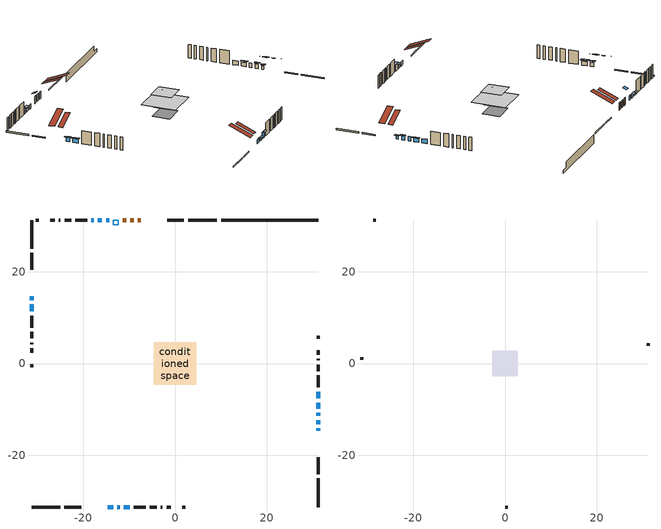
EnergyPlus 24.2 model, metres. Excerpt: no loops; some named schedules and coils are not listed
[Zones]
conditioned space
 floor outside (Floor1 construction): -1.63,-1.63 -1.63,1.63 1.63,1.63 1.63,-1.63 z1.25
 floor outside (Floor2 construction): -2.2,-2.2 -2.2,2.2 2.2,2.2 2.2,-2.2 z1.25
 floor adiabatic (AdiabaticFloorConstruction): -4.63,-4.63 -4.63,4.63 4.63,4.63 4.63,-4.63 z2.47
 floor foundation (Slab1 construction): -2.9,-2.4 -2.9,2.4 2.9,2.4 2.9,-2.4 z-1.04
 wall outside (RimJoist1 construction): 9.12,31.23 2.87,31.23 / -31.23,-31.23 -24.99,-31.23 / -31.23,31.23 -31.23,24.99 / 31.23,-31.23 31.23,-24.99 z1.25:1.55
 wall outside (RimJoist2 construction): 1.94,31.23 -1.71,31.23 / -24.06,-31.23 -20.4,-31.23 / -31.23,24.06 -31.23,20.4 / 31.23,-24.06 31.23,-20.4 z1.25:1.55
 wall outside (AdiabaticWallConstruction 1): -7.48,31.23 -8.05,31.23 / -8.98,31.23 -9.69,31.23 / -10.62,31.23 -11.38,31.23 z1.25:3.28
 wall outside (AdiabaticWallConstruction): 31.23,-14.64 31.23,-14.1 z1.25:2.14; -14.64,-31.23 -13.49,-31.23 / -14.35,31.23 -15,31.23 / 31.23,-11.38 31.23,-10.74 / 31.23,-7.61 31.23,-6.1 z1.25:2.47; 31.23,-13.17 31.23,-12.31 / -31.23,14.64 -31.23,13.77 / -31.23,12.84 -31.23,11.32 z1.25:2.42; -15.93,31.23 -16.79,31.23 z1.25:2.17; -17.72,31.23 -18.18,31.23 z1.25:2.01; 31.23,-9.81 31.23,-8.54 z1.25:2.32; -12.57,-31.23 -12.08,-31.23 z1.25:2.09; -11.15,-31.23 -9.88,-31.23 z1.25:2.83
 wall outside (Wall1 construction): -19.11,31.23 -21.68,31.23 / -8.95,-31.23 -6.38,-31.23 / -31.23,10.39 -31.23,7.82 / 31.23,-5.17 31.23,-2.6 z1.25:4.91
 wall outside (Wall2 construction): -22.61,31.23 -24.04,31.23 / -5.45,-31.23 -4.02,-31.23 / -31.23,6.89 -31.23,5.46 / 31.23,-1.67 31.23,-0.23 z1.25:4.91
 wall outside (Wall3 construction): -24.97,31.23 -25.29,31.23 / -3.09,-31.23 -2.77,-31.23 / -31.23,4.53 -31.23,4.2 / 31.23,0.7 31.23,1.02 z1.25:4.91
 wall outside (Wall4 construction): -26.22,31.23 -27.18,31.23 / -1.84,-31.23 -0.88,-31.23 / -31.23,3.28 -31.23,2.32 / 31.23,1.95 31.23,2.91 z1.25:4.91
 wall outside (Wall8 construction): -29.61,31.23 -30.31,31.23 / 1.55,-31.23 2.25,-31.23 / -31.23,-0.11 -31.23,-0.81 / 31.23,5.33 31.23,6.03 z1.25:4.91
 wall foundation (FoundationWall1 construction): 10.05,31.23,-1.04 10.05,31.23,1.25 29.12,31.23,1.25 29.12,31.23,-0.22 31.23,31.23,-0.22 31.23,31.23,-1.04
 window (WindowConstruction 9): 31.23,-14.64 31.23,-14.1 z1.25:2.14
 window (WindowConstruction 6): -14.64,-31.23 -13.49,-31.23 z1.25:2.47
 window (WindowConstruction 7): 31.23,-13.17 31.23,-12.31 z1.25:2.42
 window (WindowConstruction 8): -31.23,14.64 -31.23,13.77 z1.25:2.42
 window (WindowConstruction 11): -14.35,31.23 -15,31.23 z1.25:2.47
 window (WindowConstruction 12): 31.23,-11.38 31.23,-10.74 z1.25:2.47
 window (WindowConstruction): -15.93,31.23 -16.79,31.23 z1.25:2.16
 window (WindowConstruction 1): -17.72,31.23 -18.18,31.23 z1.25:2.01
 window (WindowConstruction 2): 31.23,-9.81 31.23,-8.54 z1.25:2.32
 window (WindowConstruction 3): 31.23,-7.61 31.23,-6.1 z1.25:2.47
 window (WindowConstruction 10): -12.56,-31.23 -12.08,-31.23 z1.25:2.09
 window (WindowConstruction 4): -11.15,-31.23 -9.88,-31.23 z1.25:2.83
 window (WindowConstruction 5): -31.23,12.84 -31.23,11.32 z1.25:2.42
 door (Door): -7.48,31.23 -8.05,31.23 z1.25:3.28
 door (Door 1): -8.98,31.23 -9.69,31.23 z1.25:3.28
 door (Door 2): -10.62,31.23 -11.38,31.23 z1.25:3.28
 ceiling adiabatic (AdiabaticFloorConstruction): 4.63,-4.63 4.63,4.63 -4.63,4.63 -4.63,-4.63 z2.47
 roof outside (Roof4 construction): -6.55,31.23,4.91 -6.55,26.17,7.02 -5.18,26.17,7.02 -5.18,31.23,4.91; -15.56,-31.23,4.91 -15.56,-26.17,7.02 -16.94,-26.17,7.02 -16.94,-31.23,4.91; -31.23,15.56,4.91 -26.17,15.56,7.02 -26.17,16.94,7.02 -31.23,16.94,4.91; 31.23,-15.56,4.91 26.17,-15.56,7.02 26.17,-16.94,7.02 31.23,-16.94,4.91
 roof outside (AdiabaticRoofConstruction): -13.42,31.24,4.91 -13.42,30.21,5.34 -12.31,30.21,5.34 -12.31,31.24,4.91
 skylight (SkylightConstruction): -13.42,31.23,4.91 -13.42,30.21,5.34 -12.31,30.21,5.34 -12.31,31.23,4.91
attic - vented
 floor to conditioned space (Floor3 construction Reversed): -2.81,-2.81 -2.81,2.81 2.81,2.81 2.81,-2.81 z4.91
 floor to conditioned space (Floor4 construction Reversed): -1.34,-1.34 -1.34,1.34 1.34,1.34 1.34,-1.34 z4.91
 wall outside (Wall5 construction): -28.11,31.23 -28.68,31.23 / 0.05,-31.23 0.62,-31.23 / -31.23,1.39 -31.23,0.82 / 31.23,3.84 31.23,4.41 z1.25:4.91
 roof outside (Roof1 construction): -4.25,31.23,4.91 -4.25,25.29,7.38 -2.64,25.29,7.38 -2.64,31.23,4.91; -17.86,-31.23,4.91 -17.86,-25.29,7.38 -19.47,-25.29,7.38 -19.47,-31.23,4.91; -31.23,17.86,4.91 -25.29,17.86,7.38 -25.29,19.47,7.38 -31.23,19.47,4.91; 31.23,-17.86,4.91 25.29,-17.86,7.38 25.29,-19.47,7.38 31.23,-19.47,4.91
shading: 31.23,-13.8 31.23,-14.93 31.84,-14.93 31.84,-13.8 z2.44; 31.23,-12.01 31.23,-13.47 31.84,-13.47 31.84,-12.01 z2.72; -31.23,13.47 -31.23,14.93 -31.84,14.93 -31.84,13.47 z2.72; -17.09,31.23 -15.63,31.23 -15.63,31.84 -17.09,31.84 z2.46; -18.48,31.23 -17.42,31.23 -17.42,31.84 -18.48,31.84 z2.31; 31.23,-8.24 31.23,-10.11 31.84,-10.11 31.84,-8.24 z2.62; -11.78,-31.23 -12.86,-31.23 -12.86,-31.84 -11.78,-31.84 z2.39; -9.58,-31.23 -11.45,-31.23 -11.45,-31.84 -9.58,-31.84 z3.12; -31.23,11.02 -31.23,13.14 -31.84,13.14 -31.84,11.02 z2.72
[Building]
Building 1: Terrain=Suburbs
[Site:Location]
Halifax Intl AP_NS: Latitude {deg}=44.88; Longitude {deg}=-63.51; Time Zone {hr}=-4; Elevation {m}=145; Keep Site Location Information=Yes
[Site:GroundTemperature:Shallow]
3.15511, 1.33576, 1.19006, 2.05344, 5.51939, 8.9692, 11.96, 13.8546, 14.0156, 12.4746, 9.56009, 6.2161
[Site:WaterMainsTemperature]
Calculation Method=Schedule; Temperature Schedule=mains temperature schedule
[Material] Roughness=Rough; Thermal Absorptance=0.9
Name | Thickness {m} | Conductivity {W/m-K} | Density {kg/m3} | Specific Heat {J/kg-K} | Solar Absorptance | Visible Absorptance
asphalt or fiberglass shingles | 0.00635 | 0.162714 | 1121.4 | 1465.45 | 0.4 | 0.4
asphalt or fiberglass shingles 1 | 0.00635 | 0.162714 | 1121.4 | 1465.45 | 0.7 | 0.7
ceiling loosefill ins | 0.169333 | 0.0480833 | 16.02 | 1046.75 | 0.7 | 0.7
ceiling loosefill ins 1 | 0.0846667 | 0.0480833 | 16.02 | 1046.75 | 0.7 | 0.7
ceiling stud and cavity | 0.1397 | 0.291678 | 65.682 | 1177.47 | 0.7 | 0.7
ceiling stud and cavity 1 | 0.1397 | 0.570759 | 65.682 | 1177.47 | 0.7 | 0.7
concrete 4.0 in. | 0.1016 | 1.803125 | 2242.8 | 837.4 | 0.7 | 0.7
concrete 8.0 in. | 0.2032 | 1.803125 | 2242.8 | 837.4 | 0.7 | 0.7
door material | 0.04445 | 0.0451087 | 512.64 | 1214.23 | 0.7 | 0.7
floor covering | 0.0127 | 0.0433444 | 54.468 | 1339.84 | 0.6 | 0.6
floor rigid ins; rim joist rigid ins; roof rigid ins; wall rigid ins | 0.051816 | 0.029427 | 32.04 | 1214.23 | 0.7 | 0.7
floor rigid ins 1; roof rigid ins 1; wall rigid ins 1 | 0.512978 | 0.029427 | 32.04 | 1214.23 | 0.7 | 0.7
floor stud and cavity | 0.1397 | 0.344651 | 92.3553 | 1139.71 | 0.7 | 0.7
floor stud and cavity 1 | 0.1397 | 0.35546 | 92.3553 | 1139.71 | 0.7 | 0.7
floor stud and cavity 2 | 0.1397 | 1.75129 | 37.0049 | 1207.88 | 0.7 | 0.7
furniture material conditioned space 1 | 0.1524 | 0.115458 | 640.8 | 1214.23 | 0.6 | 0.6
gypsum board | 0.0127 | 0.160291 | 801 | 837.4 | 0.6 | 0.6
osb sheathing 0.5 in. | 0.0127 | 0.115458 | 512.64 | 1214.23 | 0.7 | 0.7
osb sheathing 0.75 in. | 0.01905 | 0.115458 | 512.64 | 1214.23 | 0.7 | 0.7
osb sheathing 2.0 in. | 0.0508 | 0.115458 | 512.64 | 1214.23 | 0.7 | 0.7
rim joist stud and cavity | 0.0508 | 0.145373 | 50.32683 | 1063.81 | 0.6 | 0.6
rim joist stud and cavity 1 | 0.0508 | 0.0382332 | 125.044 | 1163.47 | 0.6 | 0.6
roof stud and cavity | 0.2032 | 0.129155 | 78.34581 | 1123.46 | 0.7 | 0.7
roof stud and cavity 1 | 0.18415 | 1.78686 | 37.0049 | 1207.88 | 0.6 | 0.6
wall stud and cavity | 0.1397 | 0.197854 | 139.0536 | 1170.24 | 0.7 | 0.7
wall stud and cavity 1 | 0.1397 | 0.212138 | 139.0536 | 1170.24 | 0.7 | 0.7
wall stud and cavity 2 | 0.1397 | 0.438354 | 139.0536 | 1170.24 | 0.7 | 0.7
wall stud and cavity 3 | 0.1397 | 0.19072 | 139.0536 | 1170.24 | 0.7 | 0.7
wall stud and cavity 4 | 0.0889 | 6.1454 | 50.32683 | 1063.81 | 0.6 | 0.6
wall stud and cavity 5 | 0.1397 | 0.118591 | 139.0536 | 1170.24 | 0.7 | 0.7
wall stud and cavity 6 | 0.0889 | 0.380278 | 52.3479 | 1209.89 | 0.7 | 0.7
wall stud and cavity 7 | 0.0889 | 0.391764 | 83.0341 | 1211.67 | 0.7 | 0.7
wood siding | 0.0254 | 0.102417 | 544.68 | 1172.36 | 0.4 | 0.4
wood siding 1 | 0.00254 | 0.102417 | 544.68 | 1172.36 | 0.4 | 0.4
wood siding 2; wood siding 3; wood siding 4 | 0.0254 | 0.102417 | 544.68 | 1172.36 | 0.7 | 0.7
[WindowMaterial:SimpleGlazingSystem]
Name | U-Factor {W/m2-K} | Solar Heat Gain Coefficient
SkylightMaterial | 3.49975 | 0.6891
WindowMaterial | 3.02751 | 0.5
WindowMaterial 1 | 3.06101 | 0.4
WindowMaterial 10 | 5.3447 | 0.48
WindowMaterial 11 | 3.023535 | 0.5
WindowMaterial 2 | 4.04671 | 0.55
WindowMaterial 3 | 2.96448 | 0.59
WindowMaterial 4 | 1.96005 | 0.58
WindowMaterial 5 | 3.0082 | 0.52
WindowMaterial 6 | 3.03092 | 0.49
WindowMaterial 7 | 3.00253 | 0.53
WindowMaterial 8 | 2.992306 | 0.59
WindowMaterial 9 | 3.003662 | 0.58
[Construction]
AdiabaticFloorConstruction: floor stud and cavity 2, floor rigid ins 1, osb sheathing 0.75 in., floor covering
AdiabaticRoofConstruction: asphalt or fiberglass shingles 1, roof rigid ins 1, osb sheathing 0.75 in., roof stud and cavity 1
AdiabaticWallConstruction: wood siding 3, wall rigid ins 1, wall stud and cavity 6, gypsum board
AdiabaticWallConstruction 1: wood siding 4, wall rigid ins 1, wall stud and cavity 6, gypsum board
Door; Door 1; Door 2: door material
Floor1 construction: floor stud and cavity, floor rigid ins, osb sheathing 0.75 in., floor covering
Floor2 construction: floor stud and cavity 1, floor rigid ins, osb sheathing 0.75 in., floor covering
Floor3 construction Reversed: gypsum board, ceiling stud and cavity, ceiling loosefill ins
Floor4 construction Reversed: gypsum board, ceiling stud and cavity 1, ceiling loosefill ins 1
FoundationWall1 construction: concrete 8.0 in.
furniture construction conditioned space 1: furniture material conditioned space 1
PartitionWallConstruction: gypsum board, wall stud and cavity 7, gypsum board
RimJoist1 construction: wood siding 2, rim joist stud and cavity
RimJoist2 construction: wood siding 2, rim joist rigid ins, osb sheathing 2.0 in., rim joist stud and cavity 1
Roof1 construction: asphalt or fiberglass shingles
Roof4 construction: asphalt or fiberglass shingles, roof rigid ins, osb sheathing 0.75 in., roof stud and cavity, gypsum board
SkylightConstruction: SkylightMaterial
Slab1 construction: concrete 4.0 in.
Wall1 construction: wood siding, wall rigid ins, osb sheathing 0.5 in., wall stud and cavity, gypsum board
Wall2 construction: wood siding, wall rigid ins, osb sheathing 0.5 in., wall stud and cavity 1, gypsum board
Wall3 construction: wood siding, wall rigid ins, osb sheathing 0.5 in., wall stud and cavity 2, gypsum board
Wall4 construction: wood siding, wall rigid ins, osb sheathing 0.5 in., wall stud and cavity 3, gypsum board
Wall5 construction: wood siding 1, wall stud and cavity 4
Wall8 construction: wood siding, osb sheathing 0.5 in., wall stud and cavity 5, gypsum board
WindowConstruction: WindowMaterial
WindowConstruction 1: WindowMaterial 1
WindowConstruction 10: WindowMaterial 9
WindowConstruction 11: WindowMaterial 10
WindowConstruction 12: WindowMaterial 11
WindowConstruction 2: WindowMaterial 2
WindowConstruction 3: WindowMaterial 3
WindowConstruction 4: WindowMaterial 4
WindowConstruction 5: WindowMaterial 5
WindowConstruction 6: WindowMaterial 6
WindowConstruction 7; WindowConstruction 8: WindowMaterial 7
WindowConstruction 9: WindowMaterial 8
[Zone] Multiplier=1; Part of Total Floor Area=Yes
Name | Volume {m3}
attic - vented | 15.4327
conditioned space | 253.4
[Space]
Name | Zone | Volume {m3}
attic - vented 1 | attic - vented | 15.4327
conditioned space 1 | conditioned space | 253.4
[ZoneInfiltration:EffectiveLeakageArea]
infil attic - vented 1: Zone or Space=attic - vented 1; Schedule=Always On Discrete; Effective Air Leakage Area {cm2}=1386.27; Stack Coefficient=0.000426529; Wind Coefficient=1.39539e-05
[ZoneMixing]
whole house fan mix: Zone or Space=attic - vented; Schedule=Always On Continuous; Design Flow Rate Calculation Method=Flow/Zone; Design Flow Rate {m3/s}=0; Source Zone or Space=conditioned space
[SurfaceProperty:ExposedFoundationPerimeter]
Slab1: Exposed Perimeter Calculation Method=TotalExposedPerimeter; Total Exposed Perimeter {m}=21.184
[InternalMass] Zone or ZoneList=conditioned space; Space or SpaceList=conditioned space 1
Name | Construction | Surface Area {m2}
furniture mass conditioned space 1 | furniture construction conditioned space 1 | 57.3642
partition wall mass | PartitionWallConstruction | 143.41
[Lights]
interior lighting: Zone or ZoneList or Space or SpaceList=conditioned space 1; Schedule=interior lighting schedule; Design Level Calculation Method=LightingLevel; Lighting Level {W}=343.2; Return Air Fraction=0; Fraction Radiant=0.6; Fraction Visible=0.2; Fraction Replaceable=1
[People]
occupants: Zone or ZoneList or Space or SpaceList=conditioned space 1; Number of People Schedule=occupants schedule; Number of People Calculation Method=People; Number of People=3; Fraction Radiant=0.314171; Sensible Heat Fraction=0.56303; Activity Level Schedule=occupants activity schedule; Carbon Dioxide Generation Rate {m3/s-W}=0; Enable ASHRAE 55 Comfort Warnings=No; Mean Radiant Temperature Calculation Type=EnclosureAveraged
[ElectricEquipment] Zone or ZoneList or Space or SpaceList=conditioned space 1; Design Level Calculation Method=EquipmentLevel
Name | Schedule | Design Level {W} | Fraction Latent | Fraction Radiant | Fraction Lost
clothes dryer | clothes dryer schedule | 140.772 | 0.015 | 0.081 | 0.85
clothes washer | clothes washer schedule | 32.1985 | 0.03 | 0.162 | 0.7
cooking range | cooking range schedule | 215.147 | 0.08 | 0.432 | 0.2
dishwasher | dishwasher schedule | 66.8632 | 0.3 | 0.18 | 0.4
fridge | fridge schedule | 72.9452 | 0 | 0.6 | 0
mech vent house fan | mech vent house fan schedule | 0 | 0 | 0 | 1
mech vent house fan cfis | mech vent house fan cfis schedule | 0 | 0 | 0 | 0
misc plug loads | misc plug loads schedule | 494.7 | 0.045 | 0.513 | 0.1
whole house fan | Always On Discrete | 0 | 0 | 0 | 1
[OtherEquipment] Zone or ZoneList or Space or SpaceList=conditioned space 1; Design Level Calculation Method=EquipmentLevel
Name | Fuel Type | Schedule | Design Level {W} | Fraction Latent | Fraction Radiant | Fraction Lost
clothes dryer 1 | Electricity | clothes dryer schedule | 0 | 0.015 | 0.081 | 0.85
cooking range 1 | Electricity | cooking range schedule | 0 | 0.08 | 0.432 | 0.2
general water use latent | None | general water use schedule | 62.594 | 1 | 0 | 0
general water use sensible | None | general water use schedule | -61.6891 | 0 | 0.6 | 0
mech vent house fan latent load | None | Always On Discrete | 0 | 1 | 0 | 0
mech vent house fan sensible load | None | Always On Discrete | 0 | 0 | 0 | 0
water heater energy adjustment1 | Electricity | Always On Discrete | 0.01 | 0 | 0 | 1
[ZoneInfiltration:DesignFlowRate] Zone or ZoneList or Space or SpaceList=conditioned space 1; Schedule=Always On Discrete; Design Flow Rate Calculation Method=Flow/Zone; Design Flow Rate {m3/s}=0
infil flow; natural vent flow; whole house fan flow
[ZoneControl:Thermostat]
conditioned space Thermostat: Zone or ZoneList=conditioned space; Control Type Schedule=conditioned space Thermostat Schedule; Control 1=conditioned space temperature setpoint; Temperature Difference Between Cutout And Setpoint {deltaC}=0
[ThermostatSetpoint:DualSetpoint]
conditioned space temperature setpoint: Heating Setpoint Temperature Schedule=heating setpoint; Cooling Setpoint Temperature Schedule=cooling setpoint
[AirLoopHVAC:UnitarySystem]
unit heater unitary system: Control Type=Load; Controlling Zone or Thermostat Location=conditioned space; Dehumidification Control Type=None; Availability Schedule=Always On Discrete; Supply Fan=unit heater supply fan; Fan Placement=BlowThrough; Supply Air Fan Operating Mode Schedule=unit heater auto fan schedule; Heating Coil=unit heater htg coil; DX Heating Coil Sizing Ratio=1; Use DOAS DX Cooling Coil=No; Minimum Supply Air Temperature {C}=2; Latent Load Control=SensibleOnlyLoadControl; Cooling Supply Air Flow Rate Method=None; Heating Supply Air Flow Rate Method=SupplyAirFlowRate; Heating Supply Air Flow Rate {m3/s}=0.754172; No Load Supply Air Flow Rate Method=SupplyAirFlowRate; No Load Supply Air Flow Rate {m3/s}=0; No Load Supply Air Flow Rate Control Set To Low Speed=Yes; Maximum Supply Air Temperature {C}=48.8889; Maximum Outdoor Dry-Bulb Temperature for Supplemental Heater Operation {C}=21; Ancillary On-Cycle Electric Power {W}=0; Ancillary Off-Cycle Electric Power {W}=0
[Zone equipment]
conditioned space: unit heater unitary system
[Foundation:Kiva]
Foundation Kiva 1: Initial Indoor Air Temperature {C}=18; Wall Height Above Grade {m}=1.24998; Wall Depth Below Slab {m}=0.2032
[Foundation:Kiva:Settings]
Soil Conductivity {W/m-K}=0.849921; Soil Density {kg/m3}=1842.3; Soil Specific Heat {J/kg-K}=418.7; Ground Solar Absorptivity=0.9; Ground Thermal Absorptivity=0.9; Ground Surface Roughness {m}=0.03; Far-Field Width {m}=40; Deep-Ground Boundary Condition=ZeroFlux; Deep-Ground Depth {m}=40; Minimum Cell Dimension {m}=0.2; Maximum Cell Growth Coefficient=3; Simulation Timestep=Timestep
[Exterior:Lights]
exterior lighting: Schedule=exterior lighting schedule; Design Level {W}=75.6
[EnergyManagementSystem:Sensor] Output:Variable or Output:Meter Index Key=conditioned space
Name | Output:Variable or Output:Meter
conditioned_space_clg_unmet_s | Zone Cooling Setpoint Not Met Time
conditioned_space_htg_unmet_s | Zone Heating Setpoint Not Met Time
fridge_tin_s; tin_s; tin_s_1 | Zone Mean Air Temperature
tout_s | Zone Outdoor Air Drybulb Temperature
win_s | Zone Air Humidity Ratio
[Schedule:Constant]
Name | Hourly Value
Always On Continuous; mech vent house fan schedule; mech vent house fan cfis schedule; Always On Discrete | 1
occupants activity schedule | 117.228
fridge schedule; unit heater auto fan schedule | 0
[Schedule:Week:Daily]
interior lighting schedule Week Rule - Jan1-Jan27: interior lighting schedule day, interior lighting schedule day, interior lighting schedule day, interior lighting schedule day, interior lighting schedule day, interior lighting schedule day, interior lighting schedule day, interior lighting schedule default day, interior lighting schedule default day, interior lighting schedule default day, interior lighting schedule default day, interior lighting schedule default day
interior lighting schedule Week Rule - Jan28-Feb3: interior lighting schedule day, interior lighting schedule day, interior lighting schedule day, interior lighting schedule day, interior lighting schedule day 1, interior lighting schedule day 1, interior lighting schedule day 1, interior lighting schedule default day, interior lighting schedule default day, interior lighting schedule default day, interior lighting schedule default day, interior lighting schedule default day
interior lighting schedule Week Rule - Feb4-Feb24: interior lighting schedule day 1, interior lighting schedule day 1, interior lighting schedule day 1, interior lighting schedule day 1, interior lighting schedule day 1, interior lighting schedule day 1, interior lighting schedule day 1, interior lighting schedule default day, interior lighting schedule default day, interior lighting schedule default day, interior lighting schedule default day, interior lighting schedule default day
interior lighting schedule Week Rule - Feb25-Mar3: interior lighting schedule day 1, interior lighting schedule day 1, interior lighting schedule day 1, interior lighting schedule day 1, interior lighting schedule day 2, interior lighting schedule day 2, interior lighting schedule day 2, interior lighting schedule default day, interior lighting schedule default day, interior lighting schedule default day, interior lighting schedule default day, interior lighting schedule default day
interior lighting schedule Week Rule - Mar4-Mar31: interior lighting schedule day 2, interior lighting schedule day 2, interior lighting schedule day 2, interior lighting schedule day 2, interior lighting schedule day 2, interior lighting schedule day 2, interior lighting schedule day 2, interior lighting schedule default day, interior lighting schedule default day, interior lighting schedule default day, interior lighting schedule default day, interior lighting schedule default day
interior lighting schedule Week Rule - Apr1-Apr28: interior lighting schedule day 3, interior lighting schedule day 3, interior lighting schedule day 3, interior lighting schedule day 3, interior lighting schedule day 3, interior lighting schedule day 3, interior lighting schedule day 3, interior lighting schedule default day, interior lighting schedule default day, interior lighting schedule default day, interior lighting schedule default day, interior lighting schedule default day
interior lighting schedule Week Rule - Apr29-May5: interior lighting schedule day 3, interior lighting schedule day 3, interior lighting schedule day 4, interior lighting schedule day 4, interior lighting schedule day 4, interior lighting schedule day 4, interior lighting schedule day 4, interior lighting schedule default day, interior lighting schedule default day, interior lighting schedule default day, interior lighting schedule default day, interior lighting schedule default day
interior lighting schedule Week Rule - May6-May26: interior lighting schedule day 4, interior lighting schedule day 4, interior lighting schedule day 4, interior lighting schedule day 4, interior lighting schedule day 4, interior lighting schedule day 4, interior lighting schedule day 4, interior lighting schedule default day, interior lighting schedule default day, interior lighting schedule default day, interior lighting schedule default day, interior lighting schedule default day
interior lighting schedule Week Rule - May27-Jun2: interior lighting schedule day 4, interior lighting schedule day 4, interior lighting schedule day 4, interior lighting schedule day 4, interior lighting schedule day 4, interior lighting schedule day 5, interior lighting schedule day 5, interior lighting schedule default day, interior lighting schedule default day, interior lighting schedule default day, interior lighting schedule default day, interior lighting schedule default day
interior lighting schedule Week Rule - Jun3-Jun30: interior lighting schedule day 5, interior lighting schedule day 5, interior lighting schedule day 5, interior lighting schedule day 5, interior lighting schedule day 5, interior lighting schedule day 5, interior lighting schedule day 5, interior lighting schedule default day, interior lighting schedule default day, interior lighting schedule default day, interior lighting schedule default day, interior lighting schedule default day
interior lighting schedule Week Rule - Jul1-Jul28: interior lighting schedule day 6, interior lighting schedule day 6, interior lighting schedule day 6, interior lighting schedule day 6, interior lighting schedule day 6, interior lighting schedule day 6, interior lighting schedule day 6, interior lighting schedule default day, interior lighting schedule default day, interior lighting schedule default day, interior lighting schedule default day, interior lighting schedule default day
interior lighting schedule Week Rule - Jul29-Aug4: interior lighting schedule day 6, interior lighting schedule day 6, interior lighting schedule day 6, interior lighting schedule day 7, interior lighting schedule day 7, interior lighting schedule day 7, interior lighting schedule day 7, interior lighting schedule default day, interior lighting schedule default day, interior lighting schedule default day, interior lighting schedule default day, interior lighting schedule default day
interior lighting schedule Week Rule - Aug5-Aug25: interior lighting schedule day 7, interior lighting schedule day 7, interior lighting schedule day 7, interior lighting schedule day 7, interior lighting schedule day 7, interior lighting schedule day 7, interior lighting schedule day 7, interior lighting schedule default day, interior lighting schedule default day, interior lighting schedule default day, interior lighting schedule default day, interior lighting schedule default day
interior lighting schedule Week Rule - Aug26-Sep1: interior lighting schedule day 7, interior lighting schedule day 7, interior lighting schedule day 7, interior lighting schedule day 7, interior lighting schedule day 7, interior lighting schedule day 7, interior lighting schedule day 8, interior lighting schedule default day, interior lighting schedule default day, interior lighting schedule default day, interior lighting schedule default day, interior lighting schedule default day
interior lighting schedule Week Rule - Sep2-Sep29: interior lighting schedule day 8, interior lighting schedule day 8, interior lighting schedule day 8, interior lighting schedule day 8, interior lighting schedule day 8, interior lighting schedule day 8, interior lighting schedule day 8, interior lighting schedule default day, interior lighting schedule default day, interior lighting schedule default day, interior lighting schedule default day, interior lighting schedule default day
interior lighting schedule Week Rule - Sep30-Oct6: interior lighting schedule day 8, interior lighting schedule day 9, interior lighting schedule day 9, interior lighting schedule day 9, interior lighting schedule day 9, interior lighting schedule day 9, interior lighting schedule day 9, interior lighting schedule default day, interior lighting schedule default day, interior lighting schedule default day, interior lighting schedule default day, interior lighting schedule default day
interior lighting schedule Week Rule - Oct7-Oct27: interior lighting schedule day 9, interior lighting schedule day 9, interior lighting schedule day 9, interior lighting schedule day 9, interior lighting schedule day 9, interior lighting schedule day 9, interior lighting schedule day 9, interior lighting schedule default day, interior lighting schedule default day, interior lighting schedule default day, interior lighting schedule default day, interior lighting schedule default day
interior lighting schedule Week Rule - Oct28-Nov3: interior lighting schedule day 9, interior lighting schedule day 9, interior lighting schedule day 9, interior lighting schedule day 9, interior lighting schedule day 10, interior lighting schedule day 10, interior lighting schedule day 10, interior lighting schedule default day, interior lighting schedule default day, interior lighting schedule default day, interior lighting schedule default day, interior lighting schedule default day
interior lighting schedule Week Rule - Nov4-Nov24: interior lighting schedule day 10, interior lighting schedule day 10, interior lighting schedule day 10, interior lighting schedule day 10, interior lighting schedule day 10, interior lighting schedule day 10, interior lighting schedule day 10, interior lighting schedule default day, interior lighting schedule default day, interior lighting schedule default day, interior lighting schedule default day, interior lighting schedule default day
interior lighting schedule Week Rule - Nov25-Dec1: interior lighting schedule day 10, interior lighting schedule day 10, interior lighting schedule day 10, interior lighting schedule day 10, interior lighting schedule day 10, interior lighting schedule day 10, interior lighting schedule day 11, interior lighting schedule default day, interior lighting schedule default day, interior lighting schedule default day, interior lighting schedule default day, interior lighting schedule default day
interior lighting schedule Week Rule - Dec2-Dec31: interior lighting schedule day 11, interior lighting schedule day 11, interior lighting schedule day 11, interior lighting schedule day 11, interior lighting schedule day 11, interior lighting schedule day 11, interior lighting schedule day 11, interior lighting schedule default day, interior lighting schedule default day, interior lighting schedule default day, interior lighting schedule default day, interior lighting schedule default day
occupants schedule Week Rule - Jan1-Dec31: occupants schedule day, occupants schedule day, occupants schedule day, occupants schedule day, occupants schedule day, occupants schedule day, occupants schedule day, occupants schedule default day, occupants schedule default day, occupants schedule default day, occupants schedule default day, occupants schedule default day
clothes dryer schedule Week Rule - Jan1-Dec31: clothes dryer schedule day, clothes dryer schedule day, clothes dryer schedule day, clothes dryer schedule day, clothes dryer schedule day, clothes dryer schedule day, clothes dryer schedule day, clothes dryer schedule default day, clothes dryer schedule default day, clothes dryer schedule default day, clothes dryer schedule default day, clothes dryer schedule default day
clothes washer schedule Week Rule - Jan1-Dec31: clothes washer schedule day, clothes washer schedule day, clothes washer schedule day, clothes washer schedule day, clothes washer schedule day, clothes washer schedule day, clothes washer schedule day, clothes washer schedule default day, clothes washer schedule default day, clothes washer schedule default day, clothes washer schedule default day, clothes washer schedule default day
cooking range schedule Week Rule - Jan1-Dec31: cooking range schedule day, cooking range schedule day, cooking range schedule day, cooking range schedule day, cooking range schedule day, cooking range schedule day, cooking range schedule day, cooking range schedule default day, cooking range schedule default day, cooking range schedule default day, cooking range schedule default day, cooking range schedule default day
dishwasher schedule Week Rule - Jan1-Dec31: dishwasher schedule day, dishwasher schedule day, dishwasher schedule day, dishwasher schedule day, dishwasher schedule day, dishwasher schedule day, dishwasher schedule day, dishwasher schedule default day, dishwasher schedule default day, dishwasher schedule default day, dishwasher schedule default day, dishwasher schedule default day
misc plug loads schedule Week Rule - Jan1-Dec31: misc plug loads schedule day, misc plug loads schedule day, misc plug loads schedule day, misc plug loads schedule day, misc plug loads schedule day, misc plug loads schedule day, misc plug loads schedule day, misc plug loads schedule default day, misc plug loads schedule default day, misc plug loads schedule default day, misc plug loads schedule default day, misc plug loads schedule default day
general water use schedule Week Rule - Jan1-Dec31: general water use schedule day, general water use schedule day, general water use schedule day, general water use schedule day, general water use schedule day, general water use schedule day, general water use schedule day, general water use schedule default day, general water use schedule default day, general water use schedule default day, general water use schedule default day, general water use schedule default day
exterior lighting schedule Week Rule - Jan1-Jan27: exterior lighting schedule day, exterior lighting schedule day, exterior lighting schedule day, exterior lighting schedule day, exterior lighting schedule day, exterior lighting schedule day, exterior lighting schedule day, exterior lighting schedule default day, exterior lighting schedule default day, exterior lighting schedule default day, exterior lighting schedule default day, exterior lighting schedule default day
exterior lighting schedule Week Rule - Jan28-Feb3: exterior lighting schedule day, exterior lighting schedule day, exterior lighting schedule day, exterior lighting schedule day, exterior lighting schedule day 1, exterior lighting schedule day 1, exterior lighting schedule day 1, exterior lighting schedule default day, exterior lighting schedule default day, exterior lighting schedule default day, exterior lighting schedule default day, exterior lighting schedule default day
exterior lighting schedule Week Rule - Feb4-Feb24: exterior lighting schedule day 1, exterior lighting schedule day 1, exterior lighting schedule day 1, exterior lighting schedule day 1, exterior lighting schedule day 1, exterior lighting schedule day 1, exterior lighting schedule day 1, exterior lighting schedule default day, exterior lighting schedule default day, exterior lighting schedule default day, exterior lighting schedule default day, exterior lighting schedule default day
exterior lighting schedule Week Rule - Feb25-Mar3: exterior lighting schedule day 1, exterior lighting schedule day 1, exterior lighting schedule day 1, exterior lighting schedule day 1, exterior lighting schedule day 2, exterior lighting schedule day 2, exterior lighting schedule day 2, exterior lighting schedule default day, exterior lighting schedule default day, exterior lighting schedule default day, exterior lighting schedule default day, exterior lighting schedule default day
exterior lighting schedule Week Rule - Mar4-Mar31: exterior lighting schedule day 2, exterior lighting schedule day 2, exterior lighting schedule day 2, exterior lighting schedule day 2, exterior lighting schedule day 2, exterior lighting schedule day 2, exterior lighting schedule day 2, exterior lighting schedule default day, exterior lighting schedule default day, exterior lighting schedule default day, exterior lighting schedule default day, exterior lighting schedule default day
exterior lighting schedule Week Rule - Apr1-Apr28: exterior lighting schedule day 3, exterior lighting schedule day 3, exterior lighting schedule day 3, exterior lighting schedule day 3, exterior lighting schedule day 3, exterior lighting schedule day 3, exterior lighting schedule day 3, exterior lighting schedule default day, exterior lighting schedule default day, exterior lighting schedule default day, exterior lighting schedule default day, exterior lighting schedule default day
[Schedule:Year]
interior lighting schedule: interior lighting schedule Week Rule - Jan1-Jan27, 1, 1, 1, 27, interior lighting schedule Week Rule - Jan28-Feb3, 1, 28, 2, 3, interior lighting schedule Week Rule - Feb4-Feb24, 2, 4, 2, 24, interior lighting schedule Week Rule - Feb25-Mar3, 2, 25, 3, 3, interior lighting schedule Week Rule - Mar4-Mar31, 3, 4, 3, 31, interior lighting schedule Week Rule - Apr1-Apr28, 4, 1, 4, 28, interior lighting schedule Week Rule - Apr29-May5, 4, 29, 5, 5, interior lighting schedule Week Rule - May6-May26, 5, 6, 5, 26, interior lighting schedule Week Rule - May27-Jun2, 5, 27, 6, 2, interior lighting schedule Week Rule - Jun3-Jun30, 6, 3, 6, 30, interior lighting schedule Week Rule - Jul1-Jul28, 7, 1, 7, 28, interior lighting schedule Week Rule - Jul29-Aug4, 7, 29, 8, 4, interior lighting schedule Week Rule - Aug5-Aug25, 8, 5, 8, 25, interior lighting schedule Week Rule - Aug26-Sep1, 8, 26, 9, 1, interior lighting schedule Week Rule - Sep2-Sep29, 9, 2, 9, 29, interior lighting schedule Week Rule - Sep30-Oct6, 9, 30, 10, 6, interior lighting schedule Week Rule - Oct7-Oct27, 10, 7, 10, 27, interior lighting schedule Week Rule - Oct28-Nov3, 10, 28, 11, 3, interior lighting schedule Week Rule - Nov4-Nov24, 11, 4, 11, 24, interior lighting schedule Week Rule - Nov25-Dec1, 11, 25, 12, 1, interior lighting schedule Week Rule - Dec2-Dec31, 12, 2, 12, 31
occupants schedule: occupants schedule Week Rule - Jan1-Dec31, 1, 1, 12, 31
clothes dryer schedule: clothes dryer schedule Week Rule - Jan1-Dec31, 1, 1, 12, 31
clothes washer schedule: clothes washer schedule Week Rule - Jan1-Dec31, 1, 1, 12, 31
cooking range schedule: cooking range schedule Week Rule - Jan1-Dec31, 1, 1, 12, 31
dishwasher schedule: dishwasher schedule Week Rule - Jan1-Dec31, 1, 1, 12, 31
misc plug loads schedule: misc plug loads schedule Week Rule - Jan1-Dec31, 1, 1, 12, 31
general water use schedule: general water use schedule Week Rule - Jan1-Dec31, 1, 1, 12, 31
exterior lighting schedule: exterior lighting schedule Week Rule - Jan1-Jan27, 1, 1, 1, 27, exterior lighting schedule Week Rule - Jan28-Feb3, 1, 28, 2, 3, exterior lighting schedule Week Rule - Feb4-Feb24, 2, 4, 2, 24, exterior lighting schedule Week Rule - Feb25-Mar3, 2, 25, 3, 3, exterior lighting schedule Week Rule - Mar4-Mar31, 3, 4, 3, 31, exterior lighting schedule Week Rule - Apr1-Apr28, 4, 1, 4, 28, exterior lighting schedule Week Rule - Apr29-May5, 4, 29, 5, 5, exterior lighting schedule Week Rule - May6-May26, 5, 6, 5, 26, exterior lighting schedule Week Rule - May27-Jun2, 5, 27, 6, 2, exterior lighting schedule Week Rule - Jun3-Jun30, 6, 3, 6, 30, exterior lighting schedule Week Rule - Jul1-Jul28, 7, 1, 7, 28, exterior lighting schedule Week Rule - Jul29-Aug4, 7, 29, 8, 4, exterior lighting schedule Week Rule - Aug5-Aug25, 8, 5, 8, 25, exterior lighting schedule Week Rule - Aug26-Sep1, 8, 26, 9, 1, exterior lighting schedule Week Rule - Sep2-Sep29, 9, 2, 9, 29, exterior lighting schedule Week Rule - Sep30-Oct6, 9, 30, 10, 6, exterior lighting schedule Week Rule - Oct7-Oct27, 10, 7, 10, 27, exterior lighting schedule Week Rule - Oct28-Nov3, 10, 28, 11, 3, exterior lighting schedule Week Rule - Nov4-Nov24, 11, 4, 11, 24, exterior lighting schedule Week Rule - Nov25-Dec1, 11, 25, 12, 1, exterior lighting schedule Week Rule - Dec2-Dec31, 12, 2, 12, 31
[Schedule:Compact]
conditioned space Thermostat Schedule: Through: 12/31, For: AllDays, Until: 24:00, 4
mains temperature schedule: Through: 01/01, For: AllDays, Until: 24:00, 7.41, Through: 01/02, For: AllDays, Until: 24:00, 7.34833, Through: 01/03, For: AllDays, Until: 24:00, 7.28778, Through: 01/04, For: AllDays, Until: 24:00, 7.22889, Through: 01/05, For: AllDays, Until: 24:00, 7.17056, Through: 01/06, For: AllDays, Until: 24:00, 7.11333, Through: 01/07, For: AllDays, Until: 24:00, 7.05722, Through: 01/08, For: AllDays, Until: 24:00, 7.00167, Through: 01/09, For: AllDays, Until: 24:00, 6.94778, Through: 01/10, For: AllDays, Until: 24:00, 6.895, Through: 01/11, For: AllDays, Until: 24:00, 6.84333, Through: 01/12, For: AllDays, Until: 24:00, 6.79278, Through: 01/13, For: AllDays, Until: 24:00, 6.74389, Through: 01/14, For: AllDays, Until: 24:00, 6.69556, Through: 01/15, For: AllDays, Until: 24:00, 6.64889, Through: 01/16, For: AllDays, Until: 24:00, 6.60278, Through: 01/17, For: AllDays, Until: 24:00, 6.55833, Through: 01/18, For: AllDays, Until: 24:00, 6.515, Through: 01/19, For: AllDays, Until: 24:00, 6.47333, Through: 01/20, For: AllDays, Until: 24:00, 6.43278, Through: 01/21, For: AllDays, Until: 24:00, 6.39333, Through: 01/22, For: AllDays, Until: 24:00, 6.355, Through: 01/23, For: AllDays, Until: 24:00, 6.31833, Through: 01/24, For: AllDays, Until: 24:00, 6.28278, Through: 01/25, For: AllDays, Until: 24:00, 6.24889, Through: 01/26, For: AllDays, Until: 24:00, 6.21611, Through: 01/27, For: AllDays, Until: 24:00, 6.18444, Through: 01/28, For: AllDays, Until: 24:00, 6.15444, Through: 01/29, For: AllDays, Until: 24:00, 6.12556, Through: 01/30, For: AllDays, Until: 24:00, 6.09833, Through: 01/31, For: AllDays, Until: 24:00, 6.07222, Through: 02/01, For: AllDays, Until: 24:00, 6.04778, Through: 02/02, For: AllDays, Until: 24:00, 6.02444, Through: 02/03, For: AllDays, Until: 24:00, 6.00278, Through: 02/04, For: AllDays, Until: 24:00, 5.98222, Through: 02/05, For: AllDays, Until: 24:00, 5.96333, Through: 02/06, For: AllDays, Until: 24:00, 5.94556, Through: 02/07, For: AllDays, Until: 24:00, 5.92944, Through: 02/08, For: AllDays, Until: 24:00, 5.915, Through: 02/09, For: AllDays, Until: 24:00, 5.90167, Through: 02/10, For: AllDays, Until: 24:00, 5.89, Through: 02/11, For: AllDays, Until: 24:00, 5.87944, Through: 02/12, For: AllDays, Until: 24:00, 5.87056, Through: 02/13, For: AllDays, Until: 24:00, 5.86333, Through: 02/14, For: AllDays, Until: 24:00, 5.85722, Through: 02/15, For: AllDays, Until: 24:00, 5.85278, Through: 02/16, For: AllDays, Until: 24:00, 5.84944, Through: 02/17, For: AllDays, Until: 24:00, 5.84833, Through: 02/18, For: AllDays, Until: 24:00, 5.84778, Through: 02/19, For: AllDays, Until: 24:00, 5.84944, Through: 02/20, For: AllDays, Until: 24:00, 5.85167, Through: 02/21, For: AllDays, Until: 24:00, 5.85611, Through: 02/22, For: AllDays, Until: 24:00, 5.86167, Through: 02/23, For: AllDays, Until: 24:00, 5.86889, Through: 02/24, For: AllDays, Until: 24:00, 5.87722, Through: 02/25, For: AllDays, Until: 24:00, 5.88722, Through: 02/26, For: AllDays, Until: 24:00, 5.89889, Through: 02/27, For: AllDays, Until: 24:00, 5.91167, Through: 02/28, For: AllDays, Until: 24:00, 5.92611, Through: 03/01, For: AllDays, Until: 24:00, 5.94222, Through: 03/02, For: AllDays, Until: 24:00, 5.95944, Through: 03/03, For: AllDays, Until: 24:00, 5.97778, Through: 03/04, For: AllDays, Until: 24:00, 5.99778, Through: 03/05, For: AllDays, Until: 24:00, 6.01944, Through: 03/06, For: AllDays, Until: 24:00, 6.04222, Through: 03/07, For: AllDays, Until: 24:00, 6.06667, Through: 03/08, For: AllDays, Until: 24:00, 6.09222, Through: 03/09, For: AllDays, Until: 24:00, 6.11944, Through: 03/10, For: AllDays, Until: 24:00, 6.14778, Through: 03/11, For: AllDays, Until: 24:00, 6.17722, Through: 03/12, For: AllDays, Until: 24:00, 6.20833, Through: 03/13, For: AllDays, Until: 24:00, 6.24111, Through: 03/14, For: AllDays, Until: 24:00, 6.275, Through: 03/15, For: AllDays, Until: 24:00, 6.31, Through: 03/16, For: AllDays, Until: 24:00, 6.34667, Through: 03/17, For: AllDays, Until: 24:00, 6.38444, Through: 03/18, For: AllDays, Until: 24:00, 6.42333, Through: 03/19, For: AllDays, Until: 24:00, 6.46389, Through: 03/20, For: AllDays, Until: 24:00, 6.50556, Through: 03/21, For: AllDays, Until: 24:00, 6.54833, Through: 03/22, For: AllDays, Until: 24:00, 6.59278, Through: 03/23, For: AllDays, Until: 24:00, 6.63833, Through: 03/24, For: AllDays, Until: 24:00, 6.685, Through: 03/25, For: AllDays, Until: 24:00, 6.73278, Through: 03/26, For: AllDays, Until: 24:00, 6.78167, Through: 03/27, For: AllDays, Until: 24:00, 6.83167, Through: 03/28, For: AllDays, Until: 24:00, 6.88333, Through: 03/29, For: AllDays, Until: 24:00, 6.93611, Through: 03/30, For: AllDays, Until: 24:00, 6.98944, Through: 03/31, For: AllDays, Until: 24:00, 7.04444, Through: 04/01, For: AllDays, Until: 24:00, 7.1, Through: 04/02, For: AllDays, Until: 24:00, 7.15722, Through: 04/03, For: AllDays, Until: 24:00, 7.21556, Through: 04/04, For: AllDays, Until: 24:00, 7.27444, Through: 04/05, For: AllDays, Until: 24:00, 7.33444, Through: 04/06, For: AllDays, Until: 24:00, 7.39556, Through: 04/07, For: AllDays, Until: 24:00, 7.45778, Through: 04/08, For: AllDays, Until: 24:00, 7.52111, Through: 04/09, For: AllDays, Until: 24:00, 7.585, Through: 04/10, For: AllDays, Until: 24:00, 7.65, Through: 04/11, For: AllDays, Until: 24:00, 7.71611, Through: 04/12, For: AllDays, Until: 24:00, 7.78333, Through: 04/13, For: AllDays, Until: 24:00, 7.85111, Through: 04/14, For: AllDays, Until: 24:00, 7.91944, Through: 04/15, For: AllDays, Until: 24:00, 7.98889, Through: 04/16, For: AllDays, Until: 24:00, 8.05944, Through: 04/17, For: AllDays, Until: 24:00, 8.13056, Through: 04/18, For: AllDays, Until: 24:00, 8.20222, Through: 04/19, For: AllDays, Until: 24:00, 8.275, Through: 04/20, For: AllDays, Until: 24:00, 8.34833, Through: 04/21, For: AllDays, Until: 24:00, 8.42222, Through: 04/22, For: AllDays, Until: 24:00, 8.49722, Through: 04/23, For: AllDays, Until: 24:00, 8.57278, Through: 04/24, For: AllDays, Until: 24:00, 8.64889, Through: 04/25, For: AllDays, Until: 24:00, 8.72556, Through: 04/26, For: AllDays, Until: 24:00, 8.80278, Through: 04/27, For: AllDays, Until: 24:00, 8.88111, Through: 04/28, For: AllDays, Until: 24:00, 8.95944, Through: 04/29, For: AllDays, Until: 24:00, 9.03833, Through: 04/30, For: AllDays, Until: 24:00, 9.11778, Through: 05/01, For: AllDays, Until: 24:00, 9.19778, Through: 05/02, For: AllDays, Until: 24:00, 9.27833, Through: 05/03, For: AllDays, Until: 24:00, 9.35944, Through: 05/04, For: AllDays, Until: 24:00, 9.44056, Through: 05/05, For: AllDays, Until: 24:00, 9.52278, Through: 05/06, For: AllDays, Until: 24:00, 9.60444, Through: 05/07, For: AllDays, Until: 24:00, 9.68722, Through: 05/08, For: AllDays, Until: 24:00, 9.77, Through: 05/09, For: AllDays, Until: 24:00, 9.85278, Through: 05/10, For: AllDays, Until: 24:00, 9.93611, Through: 05/11, For: AllDays, Until: 24:00, 10.02, Through: 05/12, For: AllDays, Until: 24:00, 10.1039, Through: 05/13, For: AllDays, Until: 24:00, 10.1878, Through: 05/14, For: AllDays, Until: 24:00, 10.2722, Through: 05/15, For: AllDays, Until: 24:00, 10.3561, Through: 05/16, For: AllDays, Until: 24:00, 10.4406, Through: 05/17, For: AllDays, Until: 24:00, 10.5256, Through: 05/18, For: AllDays, Until: 24:00, 10.61, Through: 05/19, For: AllDays, Until: 24:00, 10.6944, Through: 05/20, For: AllDays, Until: 24:00, 10.7794, Through: 05/21, For: AllDays, Until: 24:00, 10.8639, Through: 05/22, For: AllDays, Until: 24:00, 10.9489, Through: 05/23, For: AllDays, Until: 24:00, 11.0333, Through: 05/24, For: AllDays, Until: 24:00, 11.1178, Through: 05/25, For: AllDays, Until: 24:00, 11.2022, Through: 05/26, For: AllDays, Until: 24:00, 11.2867, Through: 05/27, For: AllDays, Until: 24:00, 11.3711, Through: 05/28, For: AllDays, Until: 24:00, 11.455, Through: 05/29, For: AllDays, Until: 24:00, 11.5389, Through: 05/30, For: AllDays, Until: 24:00, 11.6222, Through: 05/31, For: AllDays, Until: 24:00, 11.7056, Through: 06/01, For: AllDays, Until: 24:00, 11.7883, Through: 06/02, For: AllDays, Until: 24:00, 11.8711, Through: 06/03, For: AllDays, Until: 24:00, 11.9539, Through: 06/04, For: AllDays, Until: 24:00, 12.0356, Through: 06/05, For: AllDays, Until: 24:00, 12.1172, Through: 06/06, For: AllDays, Until: 24:00, 12.1989, Through: 06/07, For: AllDays, Until: 24:00, 12.2794, Through: 06/08, For: AllDays, Until: 24:00, 12.36, Through: 06/09, For: AllDays, Until: 24:00, 12.44, Through: 06/10, For: AllDays, Until: 24:00, 12.5194, Through: 06/11, For: AllDays, Until: 24:00, 12.5983, Through: 06/12, For: AllDays, Until: 24:00, 12.6767, Through: 06/13, For: AllDays, Until: 24:00, 12.7544, Through: 06/14, For: AllDays, Until: 24:00, 12.8317, Through: 06/15, For: AllDays, Until: 24:00, 12.9083, Through: 06/16, For: AllDays, Until: 24:00, 12.9844, Through: 06/17, For: AllDays, Until: 24:00, 13.0594, Through: 06/18, For: AllDays, Until: 24:00, 13.1344, Through: 06/19, For: AllDays, Until: 24:00, 13.2083, Through: 06/20, For: AllDays, Until: 24:00, 13.2811, Through: 06/21, For: AllDays, Until: 24:00, 13.3539, Through: 06/22, For: AllDays, Until: 24:00, 13.4256, Through: 06/23, For: AllDays, Until: 24:00, 13.4967, Through: 06/24, For: AllDays, Until: 24:00, 13.5667, Through: 06/25, For: AllDays, Until: 24:00, 13.6361, Through: 06/26, For: AllDays, Until: 24:00, 13.7044, Through: 06/27, For: AllDays, Until: 24:00, 13.7717, Through: 06/28, For: AllDays, Until: 24:00, 13.8389, Through: 06/29, For: AllDays, Until: 24:00, 13.9044, Through: 06/30, For: AllDays, Until: 24:00, 13.9694, Through: 07/01, For: AllDays, Until: 24:00, 14.0333, Through: 07/02, For: AllDays, Until: 24:00, 14.0961, Through: 07/03, For: AllDays, Until: 24:00, 14.1583, Through: 07/04, For: AllDays, Until: 24:00, 14.2189, Through: 07/05, For: AllDays, Until: 24:00, 14.2789, Through: 07/06, For: AllDays, Until: 24:00, 14.3378, Through: 07/07, For: AllDays, Until: 24:00, 14.3956, Through: 07/08, For: AllDays, Until: 24:00, 14.4522, Through: 07/09, For: AllDays, Until: 24:00, 14.5083, Through: 07/10, For: AllDays, Until: 24:00, 14.5628, Through: 07/11, For: AllDays, Until: 24:00, 14.6161, Through: 07/12, For: AllDays, Until: 24:00, 14.6683, Through: 07/13, For: AllDays, Until: 24:00, 14.7194, Through: 07/14, For: AllDays, Until: 24:00, 14.7694, Through: 07/15, For: AllDays, Until: 24:00, 14.8183, Through: 07/16, For: AllDays, Until: 24:00, 14.8661, Through: 07/17, For: AllDays, Until: 24:00, 14.9122, Through: 07/18, For: AllDays, Until: 24:00, 14.9572, Through: 07/19, For: AllDays, Until: 24:00, 15.0011, Through: 07/20, For: AllDays, Until: 24:00, 15.0439, Through: 07/21, For: AllDays, Until: 24:00, 15.0856, Through: 07/22, For: AllDays, Until: 24:00, 15.1256, Through: 07/23, For: AllDays, Until: 24:00, 15.1644, Through: 07/24, For: AllDays, Until: 24:00, 15.2017, Through: 07/25, For: AllDays, Until: 24:00, 15.2383, Through: 07/26, For: AllDays, Until: 24:00, 15.2728, Through: 07/27, For: AllDays, Until: 24:00, 15.3067, Through: 07/28, For: AllDays, Until: 24:00, 15.3389, Through: 07/29, For: AllDays, Until: 24:00, 15.3694, Through: 07/30, For: AllDays, Until: 24:00, 15.3989, Through: 07/31, For: AllDays, Until: 24:00, 15.4272, Through: 08/01, For: AllDays, Until: 24:00, 15.4539, Through: 08/02, For: AllDays, Until: 24:00, 15.4794, Through: 08/03, For: AllDays, Until: 24:00, 15.5033, Through: 08/04, For: AllDays, Until: 24:00, 15.5261, Through: 08/05, For: AllDays, Until: 24:00, 15.5472, Through: 08/06, For: AllDays, Until: 24:00, 15.5667, Through: 08/07, For: AllDays, Until: 24:00, 15.585, Through: 08/08, For: AllDays, Until: 24:00, 15.6022, Through: 08/09, For: AllDays, Until: 24:00, 15.6172, Through: 08/10, For: AllDays, Until: 24:00, 15.6317, Through: 08/11, For: AllDays, Until: 24:00, 15.6439, Through: 08/12, For: AllDays, Until: 24:00, 15.655, Through: 08/13, For: AllDays, Until: 24:00, 15.665, Through: 08/14, For: AllDays, Until: 24:00, 15.6733, Through: 08/15, For: AllDays, Until: 24:00, 15.68, Through: 08/16, For: AllDays, Until: 24:00, 15.6856, Through: 08/17, For: AllDays, Until: 24:00, 15.6894, Through: 08/18, For: AllDays, Until: 24:00, 15.6917, Through: 08/19, For: AllDays, Until: 24:00, 15.6928, Through: 08/20, For: AllDays, Until: 24:00, 15.6922, Through: 08/21, For: AllDays, Until: 24:00, 15.69, Through: 08/22, For: AllDays, Until: 24:00, 15.6867, Through: 08/23, For: AllDays, Until: 24:00, 15.6822, Through: 08/24, For: AllDays, Until: 24:00, 15.6756, Through: 08/25, For: AllDays, Until: 24:00, 15.6678, Through: 08/26, For: AllDays, Until: 24:00, 15.6589, Through: 08/27, For: AllDays, Until: 24:00, 15.6478, Through: 08/28, For: AllDays, Until: 24:00, 15.6361, Through: 08/29, For: AllDays, Until: 24:00, 15.6222, Through: 08/30, For: AllDays, Until: 24:00, 15.6072, Through: 08/31, For: AllDays, Until: 24:00, 15.5911, Through: 09/01, For: AllDays, Until: 24:00, 15.5733, Through: 09/02, For: AllDays, Until: 24:00, 15.5539, Through: 09/03, For: AllDays, Until: 24:00, 15.5333, Through: 09/04, For: AllDays, Until: 24:00, 15.5111, Through: 09/05, For: AllDays, Until: 24:00, 15.4878, Through: 09/06, For: AllDays, Until: 24:00, 15.4628, Through: 09/07, For: AllDays, Until: 24:00, 15.4367, Through: 09/08, For: AllDays, Until: 24:00, 15.4089, Through: 09/09, For: AllDays, Until: 24:00, 15.38, Through: 09/10, For: AllDays, Until: 24:00, 15.3494, Through: 09/11, For: AllDays, Until: 24:00, 15.3178, Through: 09/12, For: AllDays, Until: 24:00, 15.2844, Through: 09/13, For: AllDays, Until: 24:00, 15.25, Through: 09/14, For: AllDays, Until: 24:00, 15.2144, Through: 09/15, For: AllDays, Until: 24:00, 15.1772, Through: 09/16, For: AllDays, Until: 24:00, 15.1389, Through: 09/17, For: AllDays, Until: 24:00, 15.0989, Through: 09/18, For: AllDays, Until: 24:00, 15.0583, Through: 09/19, For: AllDays, Until: 24:00, 15.0161, Through: 09/20, For: AllDays, Until: 24:00, 14.9722, Through: 09/21, For: AllDays, Until: 24:00, 14.9278, Through: 09/22, For: AllDays, Until: 24:00, 14.8817, Through: 09/23, For: AllDays, Until: 24:00, 14.8344, Through: 09/24, For: AllDays, Until: 24:00, 14.7861, Through: 09/25, For: AllDays, Until: 24:00, 14.7367, Through: 09/26, For: AllDays, Until: 24:00, 14.6861, Through: 09/27, For: AllDays, Until: 24:00, 14.6339, Through: 09/28, For: AllDays, Until: 24:00, 14.5811, Through: 09/29, For: AllDays, Until: 24:00, 14.5267, Through: 09/30, For: AllDays, Until: 24:00, 14.4717, Through: 10/01, For: AllDays, Until: 24:00, 14.415, Through: 10/02, For: AllDays, Until: 24:00, 14.3578, Through: 10/03, For: AllDays, Until: 24:00, 14.2989, Through: 10/04, For: AllDays, Until: 24:00, 14.2394, Through: 10/05, For: AllDays, Until: 24:00, 14.1789, Through: 10/06, For: AllDays, Until: 24:00, 14.1172, Through: 10/07, For: AllDays, Until: 24:00, 14.0544, Through: 10/08, For: AllDays, Until: 24:00, 13.9911, Through: 10/09, For: AllDays, Until: 24:00, 13.9267, Through: 10/10, For: AllDays, Until: 24:00, 13.8611, Through: 10/11, For: AllDays, Until: 24:00, 13.7944, Through: 10/12, For: AllDays, Until: 24:00, 13.7272, Through: 10/13, For: AllDays, Until: 24:00, 13.6594, Through: 10/14, For: AllDays, Until: 24:00, 13.59, Through: 10/15, For: AllDays, Until: 24:00, 13.5206, Through: 10/16, For: AllDays, Until: 24:00, 13.4494, Through: 10/17, For: AllDays, Until: 24:00, 13.3783, Through: 10/18, For: AllDays, Until: 24:00, 13.3061, Through: 10/19, For: AllDays, Until: 24:00, 13.2328, Through: 10/20, For: AllDays, Until: 24:00, 13.1594, Through: 10/21, For: AllDays, Until: 24:00, 13.085, Through: 10/22, For: AllDays, Until: 24:00, 13.01, Through: 10/23, For: AllDays, Until: 24:00, 12.9339, Through: 10/24, For: AllDays, Until: 24:00, 12.8578, Through: 10/25, For: AllDays, Until: 24:00, 12.7806, Through: 10/26, For: AllDays, Until: 24:00, 12.7028, Through: 10/27, For: AllDays, Until: 24:00, 12.625, Through: 10/28, For: AllDays, Until: 24:00, 12.5461, Through: 10/29, For: AllDays, Until: 24:00, 12.4667, Through: 10/30, For: AllDays, Until: 24:00, 12.3872, Through: 10/31, For: AllDays, Until: 24:00, 12.3067, Through: 11/01, For: AllDays, Until: 24:00, 12.2261, Through: 11/02, For: AllDays, Until: 24:00, 12.145, Through: 11/03, For: AllDays, Until: 24:00, 12.0633, Through: 11/04, For: AllDays, Until: 24:00, 11.9817, Through: 11/05, For: AllDays, Until: 24:00, 11.8994, Through: 11/06, For: AllDays, Until: 24:00, 11.8167, Through: 11/07, For: AllDays, Until: 24:00, 11.7339, Through: 11/08, For: AllDays, Until: 24:00, 11.6506, Through: 11/09, For: AllDays, Until: 24:00, 11.5672, Through: 11/10, For: AllDays, Until: 24:00, 11.4833, Through: 11/11, For: AllDays, Until: 24:00, 11.3994, Through: 11/12, For: AllDays, Until: 24:00, 11.315, Through: 11/13, For: AllDays, Until: 24:00, 11.2311, Through: 11/14, For: AllDays, Until: 24:00, 11.1467, Through: 11/15, For: AllDays, Until: 24:00, 11.0622, Through: 11/16, For: AllDays, Until: 24:00, 10.9772, Through: 11/17, For: AllDays, Until: 24:00, 10.8928, Through: 11/18, For: AllDays, Until: 24:00, 10.8083, Through: 11/19, For: AllDays, Until: 24:00, 10.7233, Through: 11/20, For: AllDays, Until: 24:00, 10.6389, Through: 11/21, For: AllDays, Until: 24:00, 10.5539, Through: 11/22, For: AllDays, Until: 24:00, 10.4694, Through: 11/23, For: AllDays, Until: 24:00, 10.385, Through: 11/24, For: AllDays, Until: 24:00, 10.3006, Through: 11/25, For: AllDays, Until: 24:00, 10.2161, Through: 11/26, For: AllDays, Until: 24:00, 10.1322, Through: 11/27, For: AllDays, Until: 24:00, 10.0483, Through: 11/28, For: AllDays, Until: 24:00, 9.96444, Through: 11/29, For: AllDays, Until: 24:00, 9.88111, Through: 11/30, For: AllDays, Until: 24:00, 9.79778, Through: 12/01, For: AllDays, Until: 24:00, 9.715, Through: 12/02, For: AllDays, Until: 24:00, 9.63278, Through: 12/03, For: AllDays, Until: 24:00, 9.55056, Through: 12/04, For: AllDays, Until: 24:00, 9.46833, Through: 12/05, For: AllDays, Until: 24:00, 9.38667, Through: 12/06, For: AllDays, Until: 24:00, 9.30611, Through: 12/07, For: AllDays, Until: 24:00, 9.225, Through: 12/08, For: AllDays, Until: 24:00, 9.145, Through: 12/09, For: AllDays, Until: 24:00, 9.065, Through: 12/10, For: AllDays, Until: 24:00, 8.98611, Through: 12/11, For: AllDays, Until: 24:00, 8.90722, Through: 12/12, For: AllDays, Until: 24:00, 8.82944, Through: 12/13, For: AllDays, Until: 24:00, 8.75167, Through: 12/14, For: AllDays, Until: 24:00, 8.675, Through: 12/15, For: AllDays, Until: 24:00, 8.59833, Through: 12/16, For: AllDays, Until: 24:00, 8.52278, Through: 12/17, For: AllDays, Until: 24:00, 8.44778, Through: 12/18, For: AllDays, Until: 24:00, 8.37333, Through: 12/19, For: AllDays, Until: 24:00, 8.29944, Through: 12/20, For: AllDays, Until: 24:00, 8.22667, Through: 12/21, For: AllDays, Until: 24:00, 8.15444, Through: 12/22, For: AllDays, Until: 24:00, 8.08333, Through: 12/23, For: AllDays, Until: 24:00, 8.01278, Through: 12/24, For: AllDays, Until: 24:00, 7.94278, Through: 12/25, For: AllDays, Until: 24:00, 7.87389, Through: 12/26, For: AllDays, Until: 24:00, 7.80611, Through: 12/27, For: AllDays, Until: 24:00, 7.73889, Through: 12/28, For: AllDays, Until: 24:00, 7.67222, Through: 12/29, For: AllDays, Until: 24:00, 7.60722, Through: 12/30, For: AllDays, Until: 24:00, 7.54278, Through: 12/31, For: AllDays, Until: 24:00, 7.47944
